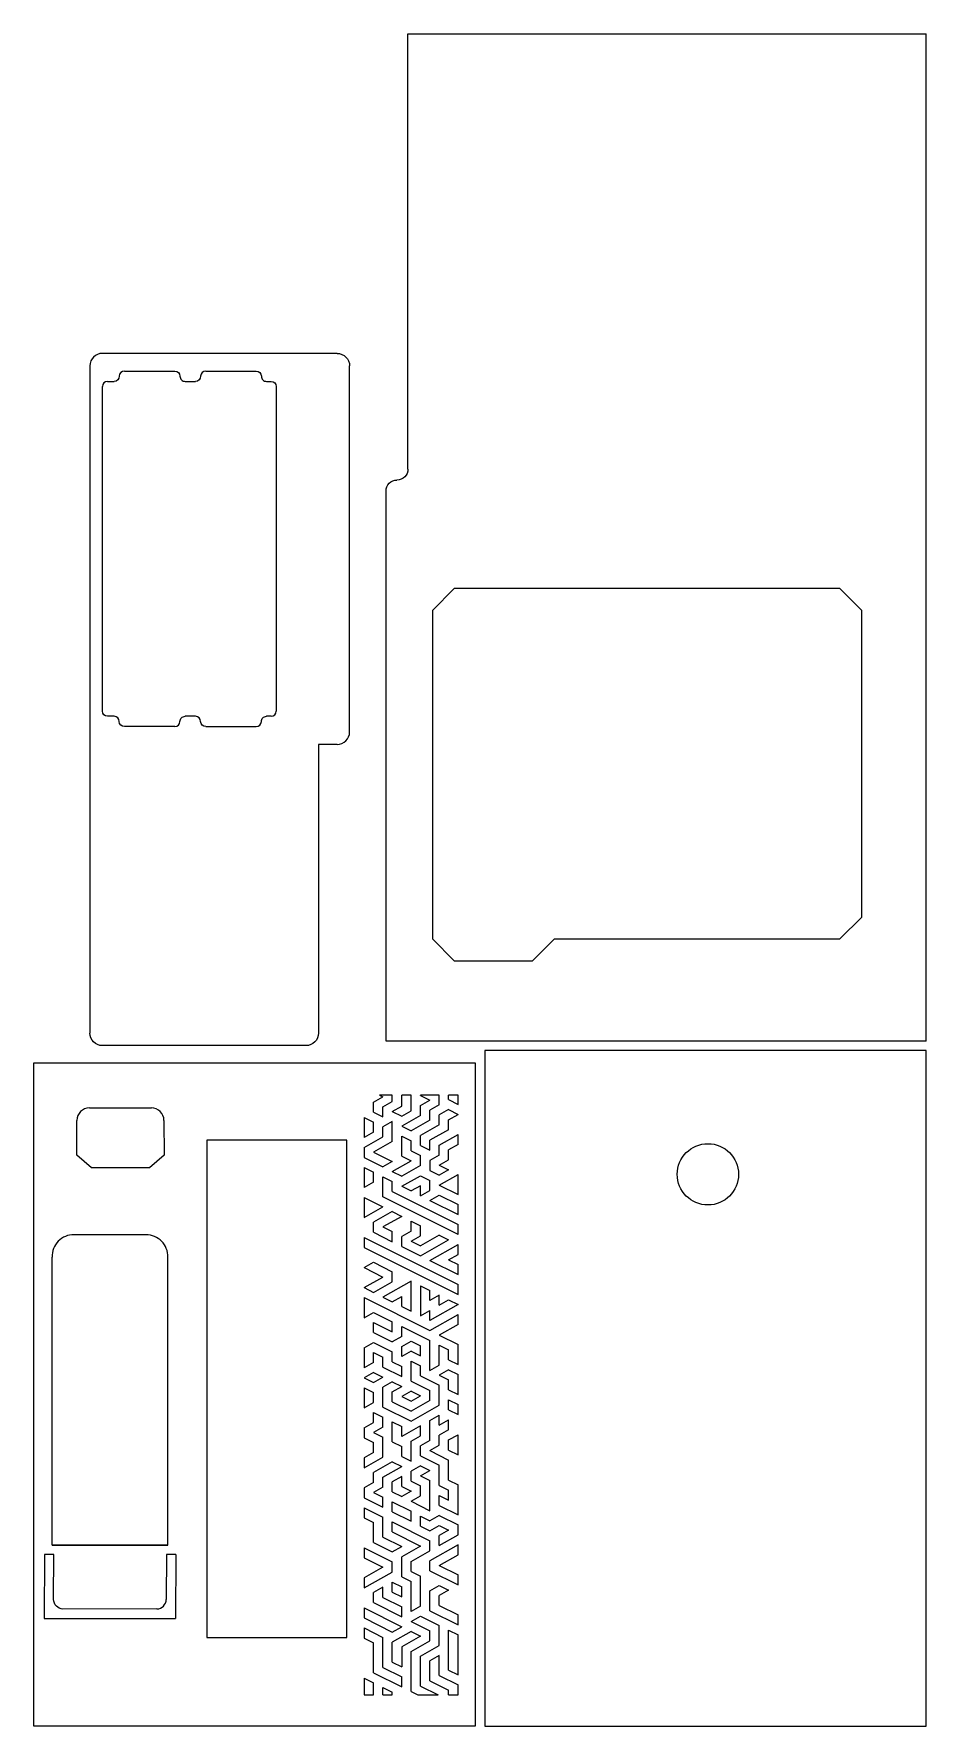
# Model space of a CAD drawing. Header units: millimetres. Extents: x 0 to 285, y 0 to 874.
# Drawn here: x 0 to 285, y 333 to 874 of the extents above; entities that cross this region are included whole.
import ezdxf

# ---------------------------------------------------------------- set-up
doc = ezdxf.new("R2010")
doc.units = ezdxf.units.MM
doc.layers.get('0').update_dxf_attribs({"color": 13, "linetype": 'CONTINUOUS'})
doc.layers.add('LAID_OUT_PANELS', color=134, linetype='CONTINUOUS')

# ---------------------------------------------------------------- blocks, each defined once
blk = doc.blocks.new('GROUP_2')
at = {"layer": 'LAID_OUT_PANELS', "color": 250}
for p, q in [((141, 216, 0.01), (0, 216, 0.01)), ((0, 216, 0.01), (0, 0, 0.01)), ((141, 0, 0.01), (141, 216, 0.01)), ((0, 0, 0.01), (141, 0, 0.01))]:
    blk.add_line(p, q, dxfattribs=at)
blk.add_circle((71.29, 176.41), 9.8, dxfattribs=at)
blk = doc.blocks.new('GROUP_5')
at = {"color": 18, "true_color": 0x000000}
blk.add_line((5.79, 57.9), (42.79, 57.9), dxfattribs=at)
for centre, radius, start, end in [((17.75, 193.64), 4, 90, 180), ((37.54, 193.63), 4.01, 0.1092, 90), ((35.81, 150.13), 6.98, 358.5096, 90)]:
    blk.add_arc(centre, radius, start, end, dxfattribs=at)
at = {"layer": 'LAID_OUT_PANELS', "color": 18, "true_color": 0x000000}
for p, q in [((0, 0), (0, 212)), ((0, 212), (141, 212)), ((141, 212), (141, 0)), ((108.49, 199.48), (111.49, 201.18)), ((110.45, 201.7), (111.49, 201.18)), ((114.49, 201.7), (110.45, 201.7)), ((114.49, 199.68), (114.49, 201.7)), ((117.49, 198.18), (117.49, 201.7)), ((120.49, 201.7), (117.49, 201.7)), ((120.49, 196.68), (120.49, 201.7)), ((123.49, 201.58), (123.49, 201.7)), ((129.49, 201.7), (123.49, 201.7)), ((123.49, 201.58), (126.49, 200.08)), ((129.49, 198.58), (129.49, 201.7)), ((132.49, 200.28), (132.49, 201.7)), ((135.49, 201.7), (132.49, 201.7)), ((132.49, 200.28), (135.49, 198.78)), ((135.49, 198.78), (135.49, 201.7)), ((17.75, 197.64), (37.54, 197.64)), ((108.49, 196.28), (108.49, 199.48)), ((108.49, 196.28), (111.49, 194.78)), ((111.49, 197.98), (114.49, 199.68)), ((111.49, 194.78), (111.49, 197.98)), ((114.49, 196.48), (117.49, 198.18)), ((114.49, 196.48), (117.49, 194.98)), ((117.49, 194.98), (120.49, 196.68)), ((123.49, 195.18), (117.49, 191.78)), ((123.49, 198.38), (126.49, 200.08)), ((123.49, 195.18), (123.49, 198.38)), ((129.49, 198.58), (126.49, 196.88)), ((126.49, 193.68), (126.49, 196.88)), ((132.49, 197.08), (129.49, 195.38)), ((129.49, 192.18), (129.49, 195.38)), ((132.49, 197.08), (135.49, 195.58)), ((132.49, 193.88), (135.49, 195.58)), ((13.75, 182.53), (13.75, 193.64)), ((41.55, 193.64), (41.57, 182.53)), ((105.49, 194.58), (105.49, 188.18)), ((105.49, 194.58), (108.49, 193.08)), ((108.49, 189.88), (105.49, 188.18)), ((108.49, 189.88), (108.49, 193.08)), ((114.49, 193.28), (111.49, 191.58)), ((111.49, 188.38), (111.49, 191.58)), ((114.49, 186.88), (114.49, 193.28)), ((117.49, 191.78), (120.49, 190.28)), ((126.49, 193.68), (120.49, 190.28)), ((129.49, 192.18), (123.49, 188.78)), ((132.49, 190.68), (126.49, 187.28)), ((132.49, 190.68), (132.49, 193.88)), ((55.25, 187.3), (55.25, 28.3)), ((99.95, 187.3), (55.25, 187.3)), ((99.95, 28.3), (99.95, 187.3)), ((105.49, 184.98), (111.49, 188.38)), ((105.49, 184.98), (105.49, 181.78)), ((114.49, 186.88), (108.49, 183.48)), ((117.49, 182.18), (117.49, 188.58)), ((117.49, 188.58), (120.49, 187.08)), ((120.49, 183.88), (120.49, 187.08)), ((123.49, 185.58), (123.49, 188.78)), ((123.49, 185.58), (126.49, 184.08)), ((126.49, 184.08), (126.49, 187.28)), ((129.49, 185.78), (135.49, 189.18)), ((129.49, 182.58), (129.49, 185.78)), ((135.49, 185.98), (132.49, 184.28)), ((132.49, 181.08), (132.49, 184.28)), ((135.49, 185.98), (135.49, 189.18)), ((18.38, 178.47), (13.75, 182.53)), ((41.57, 182.53), (36.91, 178.47)), ((105.49, 181.78), (111.49, 178.78)), ((105.49, 178.58), (105.49, 172.18)), ((105.49, 178.58), (108.49, 177.08)), ((108.49, 183.48), (114.49, 180.48)), ((114.49, 180.48), (111.49, 178.78)), ((114.49, 177.28), (120.49, 180.68)), ((117.49, 182.18), (120.49, 180.68)), ((123.49, 179.18), (117.49, 175.78)), ((120.49, 183.88), (123.49, 182.38)), ((123.49, 179.18), (123.49, 182.38)), ((129.49, 182.58), (126.49, 180.88)), ((126.49, 180.88), (126.49, 177.68)), ((129.49, 179.38), (132.49, 181.08)), ((129.49, 179.38), (132.49, 177.88)), ((36.91, 178.47), (18.38, 178.47)), ((108.49, 173.88), (105.49, 172.18)), ((108.49, 173.88), (108.49, 177.08)), ((111.49, 169.18), (111.49, 175.58)), ((111.49, 175.58), (114.49, 174.08)), ((114.49, 177.28), (117.49, 175.78)), ((114.49, 170.88), (114.49, 174.08)), ((117.49, 172.58), (123.49, 175.98)), ((123.49, 175.98), (126.49, 174.48)), ((126.49, 177.68), (129.49, 176.18)), ((126.49, 171.28), (126.49, 174.48)), ((132.49, 177.88), (129.49, 176.18)), ((129.49, 172.98), (135.49, 176.38)), ((135.49, 169.98), (135.49, 176.38)), ((105.49, 168.98), (111.49, 165.98)), ((105.49, 168.98), (105.49, 162.58)), ((135.49, 157.18), (111.49, 169.18)), ((114.49, 170.88), (135.49, 160.38)), ((117.49, 172.58), (120.49, 171.08)), ((123.49, 172.78), (120.49, 171.08)), ((123.49, 169.58), (123.49, 172.78)), ((123.49, 169.58), (126.49, 171.28)), ((126.49, 168.08), (129.49, 169.78)), ((126.49, 168.08), (135.49, 163.58)), ((129.49, 172.98), (135.49, 169.98)), ((129.49, 169.78), (135.49, 166.78)), ((105.49, 162.58), (111.49, 165.98)), ((114.49, 164.48), (108.49, 161.08)), ((117.49, 162.98), (111.49, 159.58)), ((114.49, 164.48), (117.49, 162.98)), ((135.49, 163.58), (135.49, 166.78)), ((35.81, 157.11), (12.81, 157.11)), ((108.49, 157.88), (108.49, 161.08)), ((108.49, 157.88), (114.49, 154.88)), ((111.49, 159.58), (114.49, 158.08)), ((114.49, 154.88), (114.49, 158.08)), ((120.49, 158.28), (117.49, 156.58)), ((120.49, 158.28), (120.49, 161.48)), ((120.49, 161.48), (123.49, 159.98)), ((123.49, 156.78), (123.49, 159.98)), ((129.49, 156.98), (123.49, 153.58)), ((129.49, 156.98), (132.49, 155.48)), ((135.49, 157.18), (135.49, 160.38)), ((105.49, 156.18), (105.49, 152.98)), ((105.49, 156.18), (135.49, 141.18)), ((105.49, 152.98), (135.49, 137.98)), ((117.49, 153.38), (117.49, 156.58)), ((117.49, 153.38), (123.49, 150.38)), ((120.49, 155.08), (123.49, 156.78)), ((120.49, 155.08), (123.49, 153.58)), ((123.49, 150.38), (132.49, 155.48)), ((126.49, 148.88), (135.49, 153.98)), ((135.49, 150.78), (135.49, 153.98)), ((5.79, 57.9), (5.79, 149.95)), ((42.79, 57.9), (42.79, 149.95)), ((105.49, 146.58), (108.49, 148.28)), ((105.49, 146.58), (111.49, 143.58)), ((108.49, 148.28), (114.49, 145.28)), ((126.49, 148.88), (135.49, 144.38)), ((132.49, 149.08), (135.49, 150.78)), ((132.49, 149.08), (135.49, 147.58)), ((135.49, 144.38), (135.49, 147.58)), ((105.49, 140.18), (111.49, 143.58)), ((108.49, 138.68), (114.49, 142.08)), ((120.49, 142.28), (111.49, 137.18)), ((114.49, 142.08), (114.49, 145.28)), ((120.49, 132.68), (120.49, 142.28)), ((123.49, 140.78), (123.49, 131.18)), ((123.49, 140.78), (126.49, 139.28)), ((135.49, 137.98), (135.49, 141.18)), ((105.49, 140.18), (108.49, 138.68)), ((105.49, 136.98), (105.49, 130.58)), ((105.49, 136.98), (126.49, 126.48)), ((111.49, 137.18), (114.49, 135.68)), ((114.49, 135.68), (117.49, 137.38)), ((117.49, 134.18), (117.49, 137.38)), ((126.49, 136.08), (126.49, 139.28)), ((129.49, 137.78), (126.49, 136.08)), ((129.49, 134.58), (129.49, 137.78)), ((129.49, 134.58), (132.49, 136.28)), ((132.49, 136.28), (135.49, 134.78)), ((105.49, 130.58), (108.49, 132.28)), ((108.49, 132.28), (114.49, 129.28)), ((117.49, 134.18), (120.49, 132.68)), ((123.49, 131.18), (126.49, 132.88)), ((135.49, 134.78), (126.49, 129.68)), ((126.49, 129.68), (126.49, 132.88)), ((126.49, 126.48), (135.49, 131.58)), ((135.49, 128.38), (135.49, 131.58)), ((108.49, 125.88), (108.49, 129.08)), ((108.49, 129.08), (114.49, 126.08)), ((108.49, 125.88), (114.49, 122.88)), ((114.49, 126.08), (114.49, 129.28)), ((117.49, 124.58), (114.49, 122.88)), ((117.49, 127.78), (126.49, 123.28)), ((117.49, 124.58), (117.49, 127.78)), ((135.49, 128.38), (129.49, 124.98)), ((129.49, 124.98), (135.49, 121.98)), ((105.49, 120.98), (108.49, 122.68)), ((105.49, 120.98), (105.49, 114.58)), ((108.49, 122.68), (114.49, 119.68)), ((108.49, 119.48), (111.49, 117.98)), ((108.49, 116.28), (108.49, 119.48)), ((114.49, 116.48), (114.49, 119.68)), ((117.49, 121.38), (120.49, 123.08)), ((117.49, 118.18), (117.49, 121.38)), ((120.49, 119.88), (117.49, 118.18)), ((120.49, 123.08), (123.49, 121.58)), ((120.49, 119.88), (123.49, 118.38)), ((123.49, 118.38), (123.49, 121.58)), ((126.49, 113.68), (126.49, 123.28)), ((129.49, 121.78), (132.49, 120.28)), ((129.49, 115.38), (129.49, 121.78)), ((132.49, 117.08), (132.49, 120.28)), ((135.49, 115.58), (135.49, 121.98)), ((108.49, 116.28), (105.49, 114.58)), ((111.49, 114.78), (111.49, 117.98)), ((111.49, 114.78), (117.49, 111.78)), ((114.49, 116.48), (117.49, 114.98)), ((117.49, 111.78), (117.49, 114.98)), ((120.49, 110.28), (120.49, 116.68)), ((120.49, 116.68), (123.49, 115.18)), ((123.49, 111.98), (123.49, 115.18)), ((126.49, 113.68), (129.49, 115.38)), ((132.49, 113.88), (129.49, 112.18)), ((132.49, 117.08), (135.49, 115.58)), ((132.49, 113.88), (135.49, 112.38)), ((108.49, 113.08), (105.49, 111.38)), ((105.49, 111.38), (108.49, 109.88)), ((108.49, 113.08), (111.49, 111.58)), ((108.49, 109.88), (111.49, 111.58)), ((114.49, 110.08), (111.49, 108.38)), ((111.49, 101.98), (111.49, 108.38)), ((114.49, 110.08), (117.49, 108.58)), ((114.49, 106.88), (117.49, 108.58)), ((120.49, 110.28), (126.49, 107.28)), ((123.49, 111.98), (129.49, 108.98)), ((129.49, 112.18), (132.49, 110.68)), ((129.49, 102.58), (129.49, 108.98)), ((132.49, 107.48), (132.49, 110.68)), ((135.49, 105.98), (135.49, 112.38)), ((105.49, 108.18), (105.49, 101.78)), ((105.49, 108.18), (108.49, 106.68)), ((105.49, 101.78), (108.49, 103.48)), ((108.49, 103.48), (108.49, 106.68)), ((114.49, 103.68), (114.49, 106.88)), ((114.49, 103.68), (120.49, 100.68)), ((120.49, 107.08), (117.49, 105.38)), ((117.49, 105.38), (120.49, 103.88)), ((120.49, 107.08), (123.49, 105.58)), ((120.49, 103.88), (123.49, 105.58)), ((126.49, 104.08), (120.49, 100.68)), ((126.49, 104.08), (126.49, 107.28)), ((132.49, 107.48), (135.49, 105.98)), ((132.49, 101.08), (132.49, 104.28)), ((132.49, 104.28), (135.49, 102.78)), ((108.49, 97.08), (108.49, 100.28)), ((108.49, 100.28), (111.49, 98.78)), ((111.49, 101.98), (120.49, 97.48)), ((111.49, 95.58), (111.49, 98.78)), ((120.49, 97.48), (129.49, 102.58)), ((126.49, 97.68), (129.49, 99.38)), ((126.49, 91.28), (126.49, 97.68)), ((129.49, 96.18), (129.49, 99.38)), ((129.49, 96.18), (132.49, 97.88)), ((132.49, 101.08), (135.49, 99.58)), ((132.49, 94.68), (132.49, 97.88)), ((135.49, 99.58), (135.49, 102.78)), ((105.49, 95.38), (108.49, 97.08)), ((105.49, 95.38), (105.49, 92.18)), ((105.49, 92.18), (108.49, 90.68)), ((111.49, 95.58), (108.49, 93.88)), ((108.49, 93.88), (111.49, 92.38)), ((111.49, 85.98), (111.49, 92.38)), ((114.49, 90.88), (114.49, 97.28)), ((114.49, 97.28), (117.49, 95.78)), ((123.49, 95.98), (117.49, 92.58)), ((117.49, 92.58), (117.49, 95.78)), ((120.49, 91.08), (123.49, 92.78)), ((123.49, 92.78), (123.49, 95.98)), ((132.49, 94.68), (129.49, 92.98)), ((129.49, 89.78), (129.49, 92.98)), ((132.49, 91.48), (135.49, 93.18)), ((135.49, 86.78), (135.49, 93.18)), ((108.49, 87.48), (105.49, 85.78)), ((108.49, 87.48), (108.49, 90.68)), ((114.49, 90.88), (117.49, 89.38)), ((117.49, 86.18), (117.49, 89.38)), ((120.49, 84.68), (120.49, 91.08)), ((126.49, 91.28), (123.49, 89.58)), ((123.49, 86.38), (123.49, 89.58)), ((126.49, 88.08), (129.49, 89.78)), ((126.49, 88.08), (132.49, 85.08)), ((132.49, 88.28), (132.49, 91.48)), ((132.49, 88.28), (135.49, 86.78)), ((105.49, 82.58), (111.49, 85.98)), ((105.49, 85.78), (105.49, 82.58)), ((114.49, 84.48), (108.49, 81.08)), ((111.49, 79.58), (117.49, 82.98)), ((114.49, 84.48), (117.49, 82.98)), ((117.49, 86.18), (120.49, 84.68)), ((123.49, 83.18), (120.49, 81.48)), ((120.49, 78.28), (120.49, 81.48)), ((123.49, 86.38), (129.49, 83.38)), ((123.49, 83.18), (126.49, 81.68)), ((123.49, 79.98), (126.49, 81.68)), ((129.49, 76.98), (129.49, 83.38)), ((132.49, 78.68), (132.49, 85.08)), ((108.49, 77.88), (105.49, 76.18)), ((105.49, 76.18), (105.49, 72.98)), ((108.49, 77.88), (108.49, 81.08)), ((111.49, 76.38), (108.49, 74.68)), ((111.49, 76.38), (111.49, 79.58)), ((117.49, 79.78), (114.49, 78.08)), ((114.49, 74.88), (114.49, 78.08)), ((117.49, 76.58), (117.49, 79.78)), ((117.49, 76.58), (120.49, 75.08)), ((120.49, 78.28), (123.49, 76.78)), ((123.49, 79.98), (126.49, 78.48)), ((123.49, 73.58), (123.49, 76.78)), ((126.49, 68.88), (126.49, 78.48)), ((129.49, 76.98), (132.49, 75.48)), ((132.49, 78.68), (135.49, 77.18)), ((135.49, 67.58), (135.49, 77.18)), ((105.49, 72.98), (111.49, 69.98)), ((108.49, 74.68), (111.49, 73.18)), ((111.49, 69.98), (111.49, 73.18)), ((114.49, 74.88), (117.49, 73.38)), ((114.49, 68.48), (114.49, 71.68)), ((114.49, 71.68), (120.49, 68.68)), ((120.49, 75.08), (117.49, 73.38)), ((120.49, 71.88), (123.49, 73.58)), ((120.49, 71.88), (126.49, 68.88)), ((129.49, 70.58), (129.49, 73.78)), ((129.49, 73.78), (132.49, 72.28)), ((129.49, 70.58), (135.49, 67.58)), ((132.49, 72.28), (132.49, 75.48)), ((105.49, 69.78), (105.49, 66.58)), ((105.49, 69.78), (111.49, 66.78)), ((105.49, 66.58), (108.49, 65.08)), ((108.49, 58.68), (108.49, 65.08)), ((111.49, 60.38), (111.49, 66.78)), ((114.49, 68.48), (120.49, 65.48)), ((114.49, 62.08), (114.49, 65.28)), ((114.49, 65.28), (126.49, 59.28)), ((120.49, 65.48), (120.49, 68.68)), ((123.49, 63.98), (123.49, 67.18)), ((123.49, 67.18), (126.49, 65.68)), ((129.49, 67.38), (126.49, 65.68)), ((129.49, 67.38), (135.49, 64.38)), ((111.49, 60.38), (117.49, 57.38)), ((114.49, 62.08), (123.49, 57.58)), ((123.49, 63.98), (126.49, 62.48)), ((126.49, 62.48), (129.49, 64.18)), ((129.49, 64.18), (132.49, 62.68)), ((132.49, 62.68), (129.49, 60.98)), ((129.49, 57.78), (135.49, 61.18)), ((129.49, 57.78), (129.49, 60.98)), ((135.49, 61.18), (135.49, 64.38)), ((3.35, 54.83), (3.28, 34.38)), ((6.35, 54.83), (3.35, 54.83)), ((42.79, 57.9), (5.79, 57.9)), ((6.3, 40.51), (6.35, 54.83)), ((42.35, 54.83), (42.3, 40.54)), ((45.35, 54.83), (42.35, 54.83)), ((45.35, 54.83), (45.28, 34.38)), ((105.49, 56.98), (105.49, 53.78)), ((105.49, 56.98), (114.49, 52.48)), ((108.49, 58.68), (114.49, 55.68)), ((114.49, 55.68), (117.49, 57.38)), ((123.49, 57.58), (117.49, 54.18)), ((117.49, 47.78), (117.49, 54.18)), ((120.49, 52.68), (126.49, 56.08)), ((126.49, 56.08), (126.49, 59.28)), ((135.49, 57.98), (126.49, 52.88)), ((129.49, 51.38), (135.49, 54.78)), ((135.49, 54.78), (135.49, 57.98)), ((105.49, 53.78), (111.49, 50.78)), ((111.49, 50.78), (105.49, 47.38)), ((105.49, 44.18), (114.49, 49.28)), ((114.49, 49.28), (114.49, 52.48)), ((120.49, 49.48), (120.49, 52.68)), ((120.49, 49.48), (123.49, 47.98)), ((126.49, 49.68), (126.49, 52.88)), ((126.49, 49.68), (135.49, 45.18)), ((129.49, 51.38), (135.49, 48.38)), ((105.49, 47.38), (105.49, 44.18)), ((111.49, 44.38), (108.49, 42.68)), ((111.49, 41.18), (111.49, 44.38)), ((114.49, 42.88), (114.49, 46.08)), ((114.49, 46.08), (117.49, 44.58)), ((117.49, 47.78), (120.49, 46.28)), ((117.49, 41.38), (117.49, 44.58)), ((120.49, 36.68), (120.49, 46.28)), ((123.49, 38.38), (123.49, 47.98)), ((126.49, 43.28), (129.49, 44.98)), ((126.49, 36.88), (126.49, 43.28)), ((129.49, 44.98), (132.49, 43.48)), ((132.49, 43.48), (129.49, 41.78)), ((135.49, 45.18), (135.49, 48.38)), ((108.49, 39.48), (108.49, 42.68)), ((108.49, 39.48), (117.49, 34.98)), ((111.49, 41.18), (117.49, 38.18)), ((114.49, 42.88), (117.49, 41.38)), ((117.49, 34.98), (117.49, 38.18)), ((123.49, 38.38), (120.49, 36.68)), ((129.49, 38.58), (129.49, 41.78)), ((129.49, 38.58), (135.49, 35.58)), ((3.28, 34.38), (45.28, 34.38)), ((39.29, 37.47), (9.29, 37.45)), ((105.49, 37.78), (105.49, 34.58)), ((105.49, 37.78), (117.49, 31.78)), ((105.49, 34.58), (114.49, 30.08)), ((120.49, 33.48), (123.49, 35.18)), ((120.49, 33.48), (126.49, 30.48)), ((123.49, 35.18), (129.49, 32.18)), ((126.49, 36.88), (135.49, 32.38)), ((135.49, 32.38), (135.49, 35.58)), ((55.25, 28.3), (99.95, 28.3)), ((105.49, 31.38), (105.49, 28.18)), ((105.49, 31.38), (111.49, 28.38)), ((105.49, 28.18), (108.49, 26.68)), ((111.49, 18.78), (111.49, 28.38)), ((114.49, 30.08), (117.49, 31.78)), ((120.49, 30.28), (114.49, 26.88)), ((123.49, 28.78), (117.49, 25.38)), ((120.49, 30.28), (123.49, 28.78)), ((120.49, 23.88), (126.49, 27.28)), ((126.49, 27.28), (126.49, 30.48)), ((129.49, 25.78), (129.49, 32.18)), ((132.49, 17.88), (132.49, 30.68)), ((132.49, 30.68), (135.49, 29.18)), ((135.49, 16.38), (135.49, 29.18)), ((108.49, 17.08), (108.49, 26.68)), ((114.49, 20.48), (114.49, 26.88)), ((117.49, 25.38), (117.49, 18.98)), ((120.49, 11.08), (120.49, 23.88)), ((123.49, 22.38), (129.49, 25.78)), ((123.49, 12.78), (123.49, 22.38)), ((129.49, 22.58), (126.49, 20.88)), ((129.49, 16.18), (129.49, 22.58)), ((108.49, 17.08), (117.49, 12.58)), ((111.49, 18.78), (117.49, 15.78)), ((114.49, 20.48), (117.49, 18.98)), ((126.49, 14.48), (126.49, 20.88)), ((132.49, 17.88), (135.49, 16.38)), ((105.49, 15.38), (105.49, 9.98)), ((105.49, 15.38), (108.49, 13.88)), ((108.49, 9.98), (108.49, 13.88)), ((111.49, 9.98), (111.49, 12.38)), ((111.49, 12.38), (114.49, 10.88)), ((114.49, 9.98), (114.49, 10.88)), ((117.49, 12.58), (117.49, 15.78)), ((120.49, 11.08), (122.69, 9.98)), ((123.49, 12.78), (129.09, 9.98)), ((126.49, 14.48), (132.49, 11.48)), ((129.49, 16.18), (135.49, 13.18)), ((132.49, 9.98), (132.49, 11.48)), ((135.49, 9.98), (135.49, 13.18)), ((105.49, 9.98), (108.49, 9.98)), ((111.49, 9.98), (114.49, 9.98)), ((122.69, 9.98), (129.09, 9.98)), ((132.49, 9.98), (135.49, 9.98)), ((141, 0), (0, 0))]:
    blk.add_line(p, q, dxfattribs=at)
for centre, radius, start, end in [((12.8, 150.1), 7.01, 89.8643, 181.2254), ((39.19, 40.57), 3.11, 271.7562, 359.3336)]:
    blk.add_arc(centre, radius, start, end, dxfattribs=at)
at = {"layer": 'LAID_OUT_PANELS', "color": 18, "true_color": 0x000000, "extrusion": (9.84647e-15, -2.7064e-14, -1)}
blk.add_arc((-9.4, 40.54), 3.1, 272.0196, 359.4708, dxfattribs=at)
blk = doc.blocks.new('GROUP_6')
at = {"layer": 'LAID_OUT_PANELS', "color": 18, "true_color": 0x000000}
for p, q in [((121, 82.93), (4, 82.93)), ((0, 78.93), (0, 4)), ((125, 78.93), (125, 73)), ((125, 73), (144, 73)), ((144, 73), (217.31, 73)), ((221.31, 69), (221.31, 4)), ((10.63, 59.52), (114.37, 59.52)), ((8.97, 56.39), (8.98, 57.87)), ((116.02, 57.87), (116.03, 56.39)), ((5.67, 36.99), (5.67, 53.09)), ((119.33, 36.99), (119.33, 53.09)), ((8.97, 30.39), (8.97, 33.69)), ((116.03, 33.69), (116.03, 30.39)), ((5.67, 10.99), (5.67, 27.09)), ((119.33, 27.09), (119.33, 10.99)), ((8.98, 5.63), (8.97, 7.69)), ((116.03, 7.69), (116.02, 5.63)), ((4, 0), (217.31, 0)), ((114.37, 3.98), (10.63, 3.98))]:
    blk.add_line(p, q, dxfattribs=at)
at = {"layer": 'LAID_OUT_PANELS', "color": 18, "true_color": 0x000000, "extrusion": (-4.22995e-15, -4.16224e-16, -1)}
blk.add_arc((-4, 78.93), 4, 0, 90, dxfattribs=at)
at = {"layer": 'LAID_OUT_PANELS', "color": 18, "true_color": 0x000000}
for centre, radius, start, end in [((121, 78.93), 4, 0, 90), ((114.37, 57.87), 1.65, 0, 90), ((7.32, 56.39), 1.65, 270, 0), ((117.68, 53.09), 1.65, 0, 90), ((7.32, 36.99), 1.65, 180, 270), ((117.68, 33.69), 1.65, 90, 180), ((7.32, 30.39), 1.65, 270, 0), ((117.68, 27.09), 1.65, 0, 90), ((7.32, 10.99), 1.65, 180, 270), ((10.63, 5.63), 1.65, 180, 270), ((117.68, 7.69), 1.65, 90, 180), ((4, 4), 4, 180, 270)]:
    blk.add_arc(centre, radius, start, end, dxfattribs=at)
at = {"layer": 'LAID_OUT_PANELS', "color": 18, "true_color": 0x000000, "extrusion": (-1.85002e-15, 0, -1)}
blk.add_arc((-217.31, 69), 4, 90, 180, dxfattribs=at)
at = {"layer": 'LAID_OUT_PANELS', "color": 18, "true_color": 0x000000, "extrusion": (-5.12721e-15, -1.44731e-14, -1)}
blk.add_arc((-10.63, 57.87), 1.65, 0, 90, dxfattribs=at)
at = {"layer": 'LAID_OUT_PANELS', "color": 18, "true_color": 0x000000, "extrusion": (0, -1.44731e-14, -1)}
blk.add_arc((-7.32, 53.09), 1.65, 0, 90, dxfattribs=at)
at = {"layer": 'LAID_OUT_PANELS', "color": 18, "true_color": 0x000000, "extrusion": (-2.09294e-15, 0, -1)}
for centre, start, end in [((-117.68, 56.39), 270, 0), ((-7.32, 33.69), 90, 180), ((-7.32, 7.69), 90, 180)]:
    blk.add_arc(centre, 1.65, start, end, dxfattribs=at)
at = {"layer": 'LAID_OUT_PANELS', "color": 18, "true_color": 0x000000, "extrusion": (-1.70907e-15, -8.00555e-16, -1)}
blk.add_arc((-117.68, 36.99), 1.65, 180, 270, dxfattribs=at)
at = {"layer": 'LAID_OUT_PANELS', "color": 18, "true_color": 0x000000, "extrusion": (-2.73451e-14, -1.44731e-14, -1)}
blk.add_arc((-7.32, 27.09), 1.65, 0, 90, dxfattribs=at)
at = {"layer": 'LAID_OUT_PANELS', "color": 18, "true_color": 0x000000, "extrusion": (-2.09294e-15, 2.73451e-14, -1)}
blk.add_arc((-117.68, 30.39), 1.65, 270, 0, dxfattribs=at)
at = {"layer": 'LAID_OUT_PANELS', "color": 18, "true_color": 0x000000, "extrusion": (-1.70907e-15, 1.2872e-14, -1)}
for centre in [(-117.68, 10.99), (-114.37, 5.63)]:
    blk.add_arc(centre, 1.65, 180, 270, dxfattribs=at)
at = {"layer": 'LAID_OUT_PANELS', "color": 18, "true_color": 0x000000, "extrusion": (-4.22995e-15, -4.62785e-16, -1)}
blk.add_arc((-217.31, 4), 4, 180, 270, dxfattribs=at)
blk = doc.blocks.new('GROUP_7')
at = {"layer": 'LAID_OUT_PANELS', "color": 250}
for p, q in [((322, 172.52, 2), (0, 172.52, 2)), ((0, 7, 2), (0, 172.52, 2)), ((322, 172.52, 2), (322, 0, 2)), ((177.33, 145, 2), (184.33, 152, 2)), ((282.33, 152, 2), (184.33, 152, 2)), ((282.33, 152, 2), (289.33, 145, 2)), ((177.33, 145, 2), (177.33, 21.8, 2)), ((289.33, 53.8, 2), (289.33, 145, 2)), ((296.33, 46.8, 2), (289.33, 53.8, 2)), ((296.33, 21.8, 2), (296.33, 46.8, 2)), ((184.33, 14.8, 2), (177.33, 21.8, 2)), ((289.33, 14.8, 2), (296.33, 21.8, 2)), ((184.33, 14.8, 2), (289.33, 14.8, 2)), ((137.64, 7, 2), (0, 7, 2)), ((139.14, 7, 2), (137.64, 7, 2)), ((322, 0, 2), (146.14, 0, 2))]:
    blk.add_line(p, q, dxfattribs=at)
at = {"layer": 'LAID_OUT_PANELS', "color": 250, "extrusion": (-2.47735e-14, 4.81006e-13, -1)}
blk.add_arc((-139.14, 3.5, -2), 3.5, 90, 180, dxfattribs=at)
at = {"layer": 'LAID_OUT_PANELS', "color": 250, "extrusion": (-1.55923e-14, 1.2005e-13, -1)}
blk.add_arc((-146.14, 3.5, -2), 3.5, 270, 0, dxfattribs=at)

msp = doc.modelspace()

# ---------------------------------------------------------------- block references
at = {"layer": 'LAID_OUT_PANELS', "color": 0, "rotation": 270}
for name, p in [('GROUP_7', (112.48, 874)), ('GROUP_6', (17.92, 771.86, 2))]:
    msp.add_blockref(name, p, dxfattribs=at)
at = {"layer": 'LAID_OUT_PANELS', "color": 0}
for name, p in [('GROUP_2', (144, 333, 1.99)), ('GROUP_5', (0, 333, 2))]:
    msp.add_blockref(name, p, dxfattribs=at)

doc.saveas('drawing.dxf')
